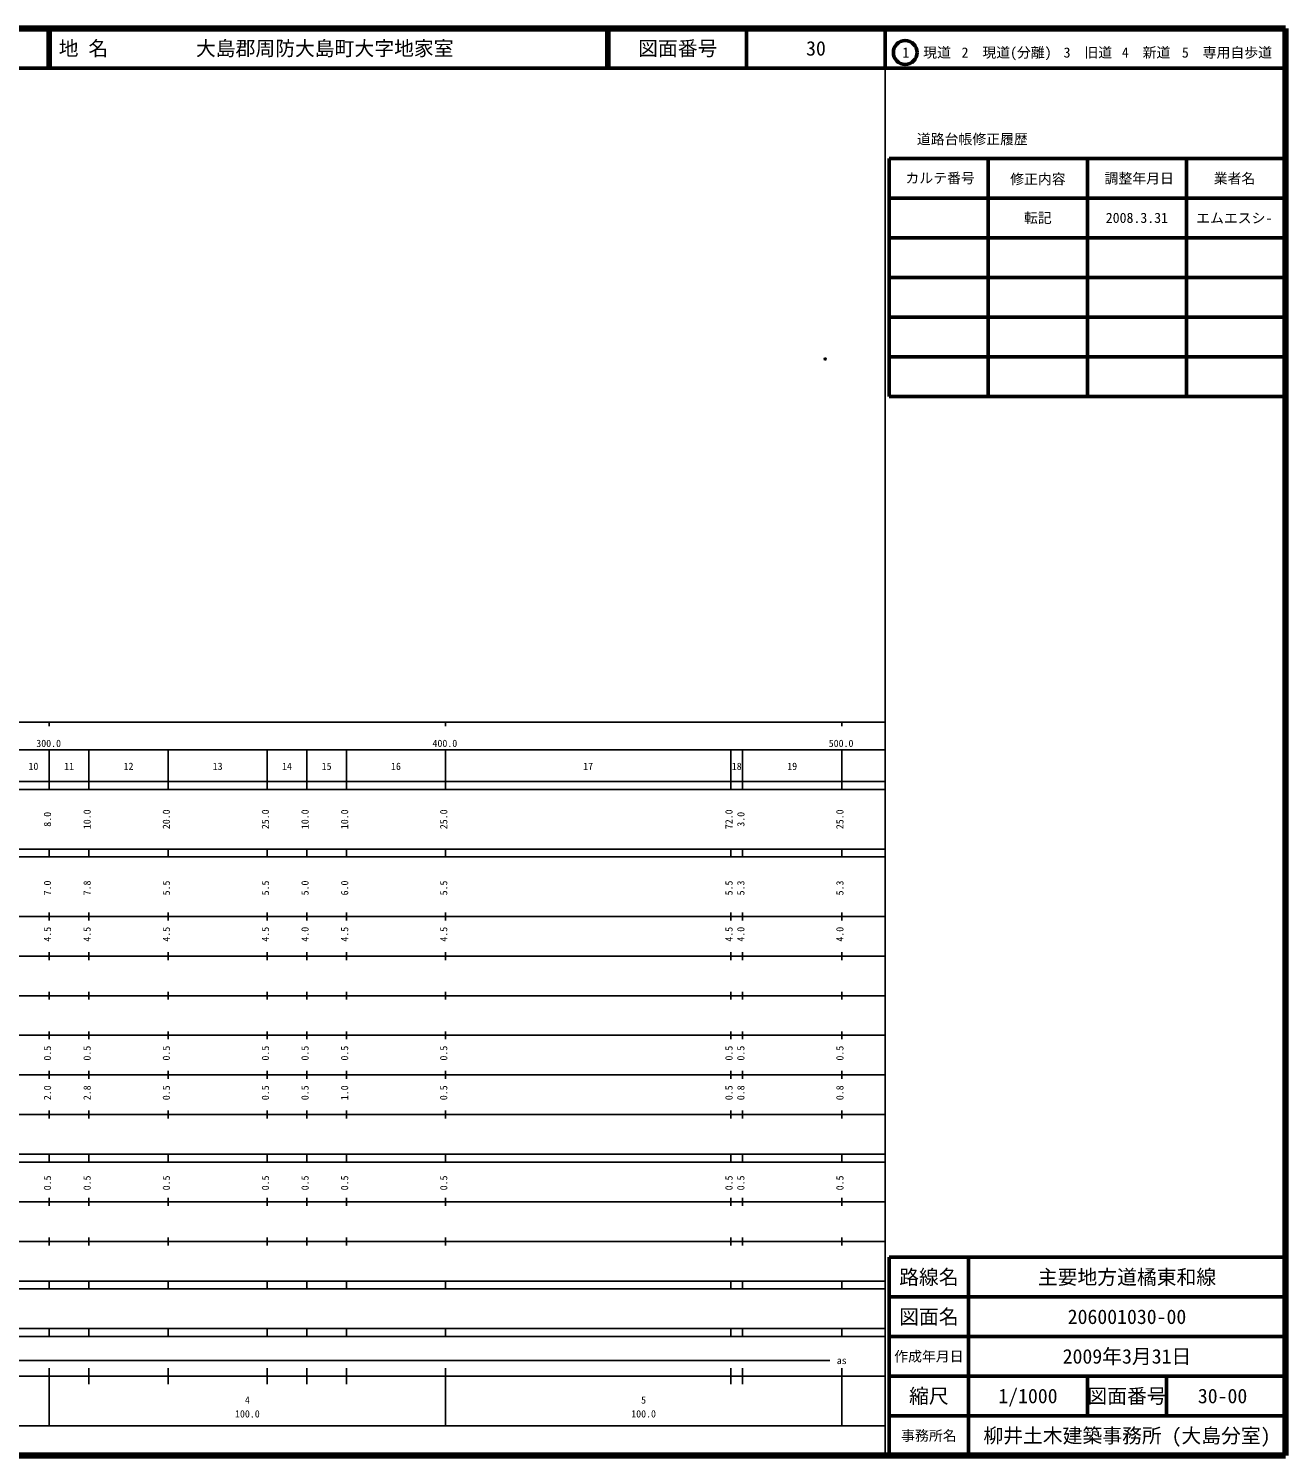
# Model space of a CAD drawing. Units: millimetres on the paper. Extents: x 40 to 680, y 20 to 380.
# Drawn here: x 362.8 to 680, y 20 to 380 of the extents above; entities that cross this region are included whole.
import ezdxf
from ezdxf.enums import TextEntityAlignment as Align

# ---------------------------------------------------------------- set-up
doc = ezdxf.new("R2010")
doc.units = ezdxf.units.MM
doc.header["$PDMODE"] = 32
doc.header["$PDSIZE"] = 0.5
doc.layers.add('M-OTRS', color=6, linetype='Continuous')
doc.layers.add('M-TTL-TXT', color=7, linetype='Continuous')
for name, color, linetype, lineweight in [('M-TTL', 2, 'Continuous', 140), ('M-TTL-BAND', 7, 'Continuous', 25), ('M-TTL-FRAM', 2, 'Continuous', 50), ('M-TTL-LINE', 7, 'Continuous', 50)]:
    doc.layers.add(name, color=color, linetype=linetype, lineweight=lineweight)
doc.styles.add('ＭＳ ゴシック', font='')
doc.styles.get('ＭＳ ゴシック').set_extended_font_data('MS Gothic')

msp = doc.modelspace()

# ---------------------------------------------------------------- linework, layer by layer
at = {"layer": 'M-OTRS'}
msp.add_point((563.848, 296.626), dxfattribs=at)
at = {"layer": 'M-TTL'}
for p, q in [((680, 380), (40, 380)), ((680, 20), (680, 380)), ((40, 20), (680, 20))]:
    msp.add_line(p, q, dxfattribs=at)
at = {"layer": 'M-TTL-BAND'}
for p, q in [((579, 20), (579, 370)), ((40, 205), (579, 205)), ((368, 205), (368, 204)), ((468, 205), (468, 204)), ((568, 205), (568, 204)), ((68, 198), (579, 198)), ((368, 188), (368, 198)), ((378, 188), (378, 198)), ((398, 188), (398, 198)), ((423, 188), (423, 198)), ((433, 188), (433, 198)), ((443, 188), (443, 198)), ((468, 188), (468, 198)), ((540, 188), (540, 198)), ((543, 188), (543, 198)), ((568, 188), (568, 198)), ((40, 190), (579, 190)), ((40, 188), (579, 188)), ((40, 173), (579, 173)), ((368, 171), (368, 173)), ((378, 171), (378, 173)), ((398, 171), (398, 173)), ((423, 171), (423, 173)), ((433, 171), (433, 173)), ((443, 171), (443, 173)), ((468, 171), (468, 173)), ((540, 171), (540, 173)), ((543, 171), (543, 173)), ((568, 171), (568, 173)), ((40, 171), (579, 171)), ((40, 156), (579, 156)), ((368, 155), (368, 157)), ((378, 155), (378, 157)), ((398, 155), (398, 157)), ((423, 155), (423, 157)), ((433, 155), (433, 157)), ((443, 155), (443, 157)), ((468, 155), (468, 157)), ((540, 155), (540, 157)), ((543, 155), (543, 157)), ((568, 155), (568, 157)), ((46, 146), (579, 146)), ((368, 145), (368, 147)), ((378, 145), (378, 147)), ((398, 145), (398, 147)), ((423, 145), (423, 147)), ((433, 145), (433, 147)), ((443, 145), (443, 147)), ((468, 145), (468, 147)), ((540, 145), (540, 147)), ((543, 145), (543, 147)), ((568, 145), (568, 147)), ((368, 135), (368, 137)), ((378, 135), (378, 137)), ((398, 135), (398, 137)), ((423, 135), (423, 137)), ((433, 135), (433, 137)), ((443, 135), (443, 137)), ((468, 135), (468, 137)), ((540, 135), (540, 137)), ((543, 135), (543, 137)), ((568, 135), (568, 137)), ((52, 136), (579, 136)), ((46, 126), (579, 126)), ((368, 125), (368, 127)), ((378, 125), (378, 127)), ((398, 125), (398, 127)), ((423, 125), (423, 127)), ((433, 125), (433, 127)), ((443, 125), (443, 127)), ((468, 125), (468, 127)), ((540, 125), (540, 127)), ((543, 125), (543, 127)), ((568, 125), (568, 127)), ((52, 116), (579, 116)), ((368, 115), (368, 117)), ((378, 115), (378, 117)), ((398, 115), (398, 117)), ((423, 115), (423, 117)), ((433, 115), (433, 117)), ((443, 115), (443, 117)), ((468, 115), (468, 117)), ((540, 115), (540, 117)), ((543, 115), (543, 117)), ((568, 115), (568, 117)), ((46, 106), (579, 106)), ((368, 105), (368, 107)), ((378, 105), (378, 107)), ((398, 105), (398, 107)), ((423, 105), (423, 107)), ((433, 105), (433, 107)), ((443, 105), (443, 107)), ((468, 105), (468, 107)), ((540, 105), (540, 107)), ((543, 105), (543, 107)), ((568, 105), (568, 107)), ((40, 96), (579, 96)), ((40, 94), (579, 94)), ((368, 94), (368, 96)), ((378, 94), (378, 96)), ((398, 94), (398, 96)), ((423, 94), (423, 96)), ((433, 94), (433, 96)), ((443, 94), (443, 96)), ((468, 94), (468, 96)), ((540, 94), (540, 96)), ((543, 94), (543, 96)), ((568, 94), (568, 96)), ((49, 84), (579, 84)), ((368, 83), (368, 85)), ((378, 83), (378, 85)), ((398, 83), (398, 85)), ((423, 83), (423, 85)), ((433, 83), (433, 85)), ((443, 83), (443, 85)), ((468, 83), (468, 85)), ((540, 83), (540, 85)), ((543, 83), (543, 85)), ((568, 83), (568, 85)), ((40, 74), (579, 74)), ((368, 73), (368, 75)), ((378, 73), (378, 75)), ((398, 73), (398, 75)), ((423, 73), (423, 75)), ((433, 73), (433, 75)), ((443, 73), (443, 75)), ((468, 73), (468, 75)), ((540, 73), (540, 75)), ((543, 73), (543, 75)), ((568, 73), (568, 75)), ((40, 64), (579, 64)), ((40, 62), (579, 62)), ((368, 62), (368, 64)), ((378, 62), (378, 64)), ((398, 62), (398, 64)), ((423, 62), (423, 64)), ((433, 62), (433, 64)), ((443, 62), (443, 64)), ((468, 62), (468, 64)), ((540, 62), (540, 64)), ((543, 62), (543, 64)), ((568, 62), (568, 64)), ((40, 52), (579, 52)), ((368, 50), (368, 52)), ((378, 50), (378, 52)), ((398, 50), (398, 52)), ((423, 50), (423, 52)), ((433, 50), (433, 52)), ((443, 50), (443, 52)), ((468, 50), (468, 52)), ((540, 50), (540, 52)), ((543, 50), (543, 52)), ((568, 50), (568, 52)), ((40, 50), (579, 50)), ((71, 44), (565, 44)), ((40, 40), (579, 40)), ((368, 27.5), (368, 42)), ((378, 38), (378, 42)), ((398, 38), (398, 42)), ((423, 38), (423, 42)), ((433, 38), (433, 42)), ((443, 38), (443, 42)), ((468, 27.5), (468, 42)), ((540, 38), (540, 42)), ((543, 38), (543, 42)), ((568, 27.5), (568, 42)), ((68, 27.5), (579, 27.5))]:
    msp.add_line(p, q, dxfattribs=at)
at = {"layer": 'M-TTL-FRAM'}
for p, q in [((580, 347.197), (580, 287.197)), ((580, 347.197), (680, 347.197)), ((580, 287.197), (680, 287.197)), ((680, 70), (580, 70)), ((580, 70), (580, 20))]:
    msp.add_line(p, q, dxfattribs=at)
at = {"layer": 'M-TTL-LINE'}
for p, q in [((367.75, 380), (367.75, 370)), ((368.25, 380), (368.25, 370)), ((508.747, 380), (508.747, 370)), ((509.247, 380), (509.247, 370)), ((543.997, 380), (543.997, 370)), ((579, 380), (579, 370)), ((40, 370), (680, 370)), ((605, 347.197), (605, 287.197)), ((630, 347.197), (630, 287.197)), ((655, 347.197), (655, 287.197)), ((580, 337.197), (680, 337.197)), ((580, 327.197), (680, 327.197)), ((580, 317.197), (680, 317.197)), ((580, 307.197), (680, 307.197)), ((580, 297.197), (680, 297.197)), ((600, 70), (600, 20)), ((680, 60), (580, 60)), ((680, 50), (580, 50)), ((680, 40), (580, 40)), ((630, 40), (630, 30)), ((650, 40), (650, 30)), ((680, 30), (580, 30))]:
    msp.add_line(p, q, dxfattribs=at)
msp.add_circle((584.031, 373.958), 3, dxfattribs=at)

# ---------------------------------------------------------------- texts
at = {"layer": 'M-TTL-BAND', "style": 'ＭＳ ゴシック'}
for s, p in [('300.0', (367.844, 198.195)), ('400.0', (467.844, 198.195)), ('500.0', (567.844, 198.195)), ('10', (364, 192.405)), ('11', (373, 192.405)), ('12', (388, 192.405)), ('13', (410.5, 192.405)), ('14', (428, 192.405)), ('15', (438, 192.405)), ('16', (455.5, 192.405)), ('17', (504, 192.405)), ('18', (541.5, 192.405)), ('19', (555.5, 192.405)), ('as', (568, 42.5)), ('4', (418, 32.523)), ('5', (518, 32.523)), ('100.0', (418, 29.033)), ('100.0', (518, 29.033))]:
    msp.add_text(s, height=1.833, dxfattribs=at).set_placement(p, align=Align.BOTTOM_CENTER)
for s, p in [('8.0', (369, 180.5)), ('10.0', (379, 180.5)), ('20.0', (399, 180.5)), ('25.0', (424, 180.5)), ('10.0', (434, 180.5)), ('10.0', (444, 180.5)), ('25.0', (469, 180.5)), ('72.0', (541, 180.5)), ('3.0', (544, 180.5)), ('25.0', (569, 180.5)), ('7.0', (369, 163.174)), ('7.8', (379, 163.174)), ('5.5', (399, 163.174)), ('5.5', (424, 163.174)), ('5.0', (434, 163.174)), ('6.0', (444, 163.174)), ('5.5', (469, 163.174)), ('5.5', (541, 163.174)), ('5.3', (544, 163.174)), ('5.3', (569, 163.174)), ('4.5', (369, 151.5)), ('4.5', (379, 151.5)), ('4.5', (399, 151.5)), ('4.5', (424, 151.5)), ('4.0', (434, 151.5)), ('4.5', (444, 151.5)), ('4.5', (469, 151.5)), ('4.5', (541, 151.5)), ('4.0', (544, 151.5)), ('4.0', (569, 151.5)), ('0.5', (369, 121.5)), ('0.5', (379, 121.5)), ('0.5', (399, 121.5)), ('0.5', (424, 121.5)), ('0.5', (434, 121.5)), ('0.5', (444, 121.5)), ('0.5', (469, 121.5)), ('0.5', (541, 121.5)), ('0.5', (544, 121.5)), ('0.5', (569, 121.5)), ('2.0', (369, 111.5)), ('2.8', (379, 111.5)), ('0.5', (399, 111.5)), ('0.5', (424, 111.5)), ('0.5', (434, 111.5)), ('1.0', (444, 111.5)), ('0.5', (469, 111.5)), ('0.5', (541, 111.5)), ('0.8', (544, 111.5)), ('0.8', (569, 111.5)), ('0.5', (369, 88.764)), ('0.5', (379, 88.764)), ('0.5', (399, 88.764)), ('0.5', (424, 88.764)), ('0.5', (434, 88.764)), ('0.5', (444, 88.764)), ('0.5', (469, 88.764)), ('0.5', (541, 88.764)), ('0.5', (544, 88.764)), ('0.5', (569, 88.764))]:
    msp.add_text(s, height=1.833, rotation=90, dxfattribs=at).set_placement(p, align=Align.BOTTOM_CENTER)
at = {"layer": 'M-TTL-TXT', "style": 'ＭＳ ゴシック'}
for s, p in [('地 名', (370.38, 375)), ('大島郡周防大島町大字地家室', (405.024, 375))]:
    msp.add_text(s, height=3.666, dxfattribs=at).set_placement(p, align=Align.MIDDLE_LEFT)
for s, height, p in [('図面番号', 3.666, (526.622, 375)), ('30', 3.666, (561.497, 375)), ('1\u3000現道', 2.566, (589.448, 373.958)), ('2\u3000現道(分離)', 2.566, (609.619, 373.958)), ('3\u3000旧道', 2.566, (630.121, 373.958)), ('4\u3000新道', 2.566, (644.824, 373.958)), ('5\u3000専用自歩道', 2.566, (665.228, 373.958)), ('道路台帳修正履歴', 2.566, (600.968, 352.113)), ('カルテ番号', 2.566, (592.839, 342.277)), ('修正内容', 2.566, (617.509, 342.023)), ('調整年月日', 2.566, (643.089, 342.197)), ('業者名', 2.566, (667.134, 342.197)), ('転記', 2.566, (617.5, 332.245)), ('2008.3.31', 2.566, (642.5, 332.245)), ('エムエスシ-', 2.566, (667.077, 332.189)), ('路線名', 3.666, (590, 65)), ('路線名', 3.666, (590, 65)), ('主要地方道橘東和線', 3.666, (640, 65)), ('図面名', 3.666, (590, 55)), ('図面名', 3.666, (590, 55)), ('206001030-00', 3.666, (640, 55)), ('2009年3月31日', 3.666, (640, 45)), ('作成年月日', 2.566, (590, 45)), ('作成年月日', 2.566, (590, 45)), ('縮尺', 3.666, (590, 35)), ('縮尺', 3.666, (590, 35)), ('1/1000', 3.666, (615, 35)), ('図面番号', 3.666, (640, 35)), ('図面番号', 3.666, (640, 35)), ('30-00', 3.666, (664.125, 35)), ('事務所名', 2.566, (590, 25)), ('事務所名', 2.566, (590, 25)), ('柳井土木建築事務所 (大島分室)', 3.666, (640, 25))]:
    msp.add_text(s, height=height, dxfattribs=at).set_placement(p, align=Align.MIDDLE_CENTER)

doc.saveas('drawing.dxf')
